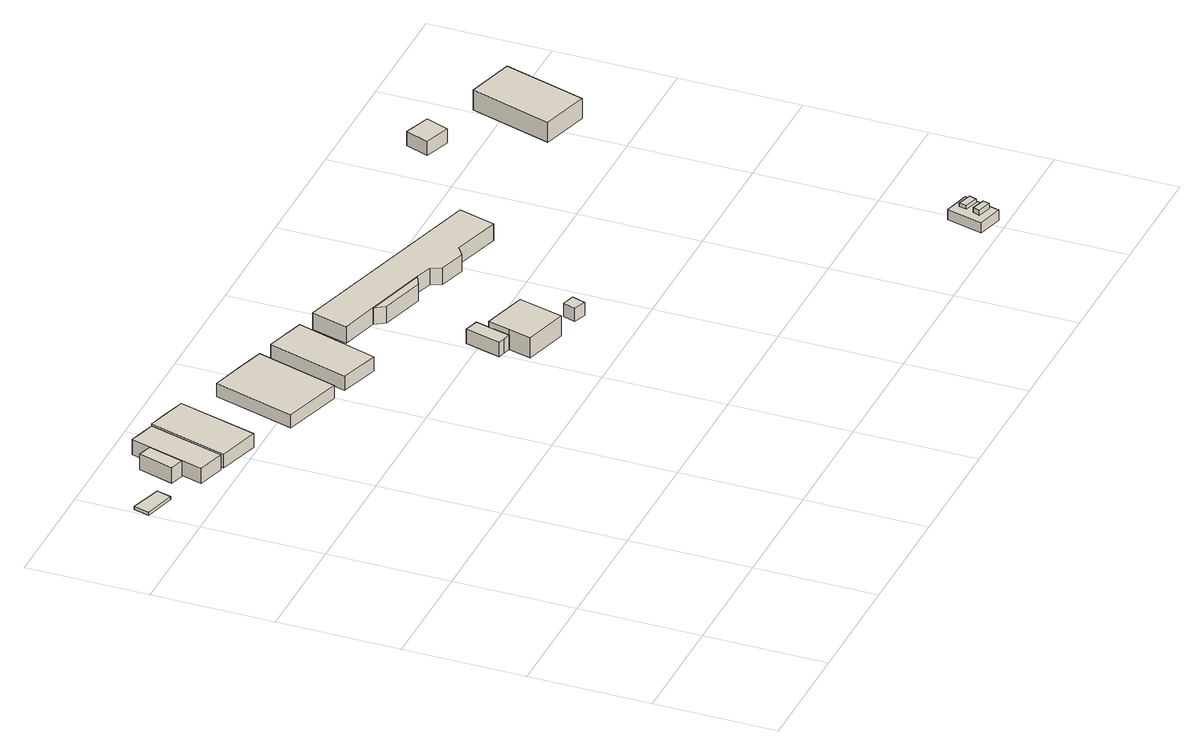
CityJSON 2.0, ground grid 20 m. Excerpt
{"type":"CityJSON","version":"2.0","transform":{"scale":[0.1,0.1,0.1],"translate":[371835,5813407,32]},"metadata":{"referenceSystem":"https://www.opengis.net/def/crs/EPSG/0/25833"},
"CityObjects":{
"building1":{"type":"Building","attributes":{"Gemeindeschluessel":"11000005","BezugspunktDach":"2200","function":"31001_2741","measuredHeight":0.528,"storeysAboveGround":1},"address":[{"country":"Germany","locality":"Berlin","thoroughfareNumber":"8 (8)","thoroughfareName":"Verlängerte Uferpromenade"}],"geometry":[{"type":"Solid","lod":"1","boundaries":[[[[0,1,2,3]],[[4,5,6,7]],[[4,7,3,2]],[[5,4,2,1]],[[6,5,1,0]],[[7,6,0,3]]]]}]},
"building2":{"type":"Building","attributes":{"Gemeindeschluessel":"11000005","BezugspunktDach":"2200","function":"31001_1000","measuredHeight":2.67,"storeysAboveGround":1},"address":[{"country":"Germany","locality":"Berlin","thoroughfareNumber":"8 (5)","thoroughfareName":"Verlängerte Uferpromenade"}],"geometry":[{"type":"Solid","lod":"1","boundaries":[[[[8,9,10,11]],[[12,13,14,15]],[[12,15,11,10]],[[13,12,10,9]],[[14,13,9,8]],[[15,14,8,11]]]]}]},
"building3":{"type":"Building","attributes":{"Gemeindeschluessel":"11000005","BezugspunktDach":"2200","function":"31001_2741","measuredHeight":2.91,"storeysAboveGround":1},"address":[{"country":"Germany","locality":"Berlin","thoroughfareNumber":"8 (4)","thoroughfareName":"Verlängerte Uferpromenade"}],"geometry":[{"type":"Solid","lod":"1","boundaries":[[[[16,17,18,19,20]],[[21,22,23,24,25]],[[21,25,20,19]],[[22,21,19,18]],[[23,22,18,17]],[[24,23,17,16]],[[25,24,16,20]]]]}]},
"building4":{"type":"Building","attributes":{"Gemeindeschluessel":"11000005","BezugspunktDach":"2200","function":"31001_2741","measuredHeight":2.86,"storeysAboveGround":1},"address":[{"country":"Germany","locality":"Berlin","thoroughfareNumber":"8 (3)","thoroughfareName":"Verlängerte Uferpromenade"}],"geometry":[{"type":"Solid","lod":"1","boundaries":[[[[26,27,28,29,30]],[[31,32,33,34,35]],[[31,35,30,29]],[[32,31,29,28]],[[33,32,28,27]],[[34,33,27,26]],[[35,34,26,30]]]]}]},
"building5":{"type":"Building","attributes":{"Gemeindeschluessel":"11000005","BezugspunktDach":"2200","function":"31001_2741","measuredHeight":2.78,"storeysAboveGround":1},"address":[{"country":"Germany","locality":"Berlin","thoroughfareNumber":"8 (2)","thoroughfareName":"Verlängerte Uferpromenade"}],"geometry":[{"type":"Solid","lod":"1","boundaries":[[[[36,37,38,39,40]],[[41,42,43,44,45]],[[41,45,40,39]],[[42,41,39,38]],[[43,42,38,37]],[[44,43,37,36]],[[45,44,36,40]]]]}]},
"building6":{"type":"Building","attributes":{"Gemeindeschluessel":"11000005","BezugspunktDach":"2200","function":"31001_2741","measuredHeight":2.49,"storeysAboveGround":1},"address":[{"country":"Germany","locality":"Berlin","thoroughfareNumber":"8 (1)","thoroughfareName":"Verlängerte Uferpromenade"}],"geometry":[{"type":"Solid","lod":"1","boundaries":[[[[46,47,48,49]],[[50,51,52,53]],[[50,53,49,48]],[[51,50,48,47]],[[52,51,47,46]],[[53,52,46,49]]]]}]},
"building7":{"type":"Building","attributes":{"Gemeindeschluessel":"11000005","BezugspunktDach":"2200","function":"31001_2720","measuredHeight":3.17,"storeysAboveGround":1},"address":[{"country":"Germany","locality":"Berlin","thoroughfareNumber":"7 (1)","thoroughfareName":"Verlängerte Uferpromenade"}],"geometry":[{"type":"Solid","lod":"1","boundaries":[[[[54,55,56,57,58,59]],[[60,61,62,63,64,65]],[[60,65,59,58]],[[61,60,58,57]],[[62,61,57,56]],[[63,62,56,55]],[[64,63,55,54]],[[65,64,54,59]]]]}]},
"building8":{"type":"Building","attributes":{"Gemeindeschluessel":"11000005","BezugspunktDach":"2200","function":"31001_2720","measuredHeight":3.46,"storeysAboveGround":1},"address":[{"country":"Germany","locality":"Berlin","thoroughfareNumber":"7","thoroughfareName":"Verlängerte Uferpromenade"}],"geometry":[{"type":"Solid","lod":"1","boundaries":[[[[66,67,68,69,70]],[[63,71,72,73,74]],[[63,74,70,69]],[[71,63,69,68]],[[72,71,68,67]],[[73,72,67,66]],[[74,73,66,70]]]]}]},
"building9":{"type":"Building","attributes":{"Gemeindeschluessel":"11000005","BezugspunktDach":"2200","function":"31001_2723","measuredHeight":2.28,"storeysAboveGround":1},"address":[{"country":"Germany","locality":"Berlin","thoroughfareNumber":"7 (2)","thoroughfareName":"Verlängerte Uferpromenade"}],"geometry":[{"type":"Solid","lod":"1","boundaries":[[[[75,76,77,78]],[[79,80,81,82]],[[79,82,78,77]],[[80,79,77,76]],[[81,80,76,75]],[[82,81,75,78]]]]}]},
"building10":{"type":"Building","attributes":{"Gemeindeschluessel":"11000005","function":"31001_2720"},"address":[{"country":"Germany","locality":"Berlin","thoroughfareNumber":"8","thoroughfareName":"Verlängerte Uferpromenade"}],"children":["building10-1","building10-2"]},
"building10-1":{"type":"BuildingPart","attributes":{"BezugspunktDach":"2200","measuredHeight":2.91,"storeysAboveGround":1},"parents":["building10"],"geometry":[{"type":"Solid","lod":"1","boundaries":[[[[83,84,85,86,87,88,89,90,91,92]],[[93,94,95,96,97,98,99,100,101,102]],[[93,102,92,91]],[[94,93,91,90]],[[95,94,90,89]],[[96,95,89,88]],[[97,96,88,87]],[[98,97,87,86]],[[99,98,86,85]],[[100,99,85,84]],[[102,101,83,92]],[[101,100,84,83]]]]}]},
"building10-2":{"type":"BuildingPart","attributes":{"BezugspunktDach":"2200","measuredHeight":2.91,"storeysAboveGround":1},"parents":["building10"],"geometry":[{"type":"Solid","lod":"1","boundaries":[[[[103,104,84,83]],[[100,105,106,101]],[[105,100,84,104]],[[106,105,104,103]],[[101,106,103,83]],[[100,101,83,84]]]]}]},
"building11":{"type":"Building","attributes":{"Gemeindeschluessel":"11000005","BezugspunktDach":"2200","function":"31001_2074","measuredHeight":2.56,"storeysAboveGround":1},"address":[{"country":"Germany","locality":"Berlin","thoroughfareNumber":"5 (1)","thoroughfareName":"Verlängerte Uferpromenade"}],"geometry":[{"type":"Solid","lod":"1","boundaries":[[[[107,108,109,110]],[[111,112,113,114]],[[111,114,110,109]],[[112,111,109,108]],[[113,112,108,107]],[[114,113,107,110]]]]}]},
"building12":{"type":"Building","attributes":{"Gemeindeschluessel":"11000005","BezugspunktDach":"2200","function":"51009_1610","measuredHeight":2.76,"storeysAboveGround":0},"address":[{"country":"Germany","locality":"Berlin"}],"geometry":[{"type":"Solid","lod":"1","boundaries":[[[[115,116,117,118,119]],[[120,121,122,123,124]],[[120,124,119,118]],[[121,120,118,117]],[[122,121,117,116]],[[123,122,116,115]],[[124,123,115,119]]]]}]},
"building13":{"type":"Building","attributes":{"Gemeindeschluessel":"11000005","BezugspunktDach":"2200","function":"31001_2074","measuredHeight":2.35,"storeysAboveGround":1},"address":[{"country":"Germany","locality":"Berlin","thoroughfareNumber":"5","thoroughfareName":"Verlängerte Uferpromenade"}],"geometry":[{"type":"Solid","lod":"1","boundaries":[[[[125,126,127,128]],[[129,130,131,132]],[[129,132,128,127]],[[130,129,127,126]],[[131,130,126,125]],[[132,131,125,128]]]]}]},
"building14":{"type":"Building","attributes":{"Gemeindeschluessel":"11000005","BezugspunktDach":"2200","function":"31001_2080","measuredHeight":2.48,"storeysAboveGround":1},"address":[{"country":"Germany","locality":"Berlin","thoroughfareNumber":"9 (1)","thoroughfareName":"Verlängerte Uferpromenade"}],"geometry":[{"type":"Solid","lod":"1","boundaries":[[[[133,134,135,136]],[[137,138,139,140]],[[137,140,136,135]],[[138,137,135,134]],[[139,138,134,133]],[[140,139,133,136]]]]}]},
"building15":{"type":"Building","attributes":{"Gemeindeschluessel":"11000005","BezugspunktDach":"2200","function":"31001_2081","measuredHeight":3.84,"storeysAboveGround":1},"address":[{"country":"Germany","locality":"Berlin","thoroughfareNumber":"9","thoroughfareName":"Verlängerte Uferpromenade"}],"geometry":[{"type":"Solid","lod":"1","boundaries":[[[[141,142,143,144,145]],[[146,147,148,149,150]],[[146,150,145,144]],[[147,146,144,143]],[[148,147,143,142]],[[149,148,142,141]],[[150,149,141,145]]]]}]}
},
"vertices":[
[53,868,12],[60,892,12],[8,908,12],[1,882,12],[8,908,7],[60,892,7],[53,868,7],[1,882,7],
[118,876,34],[135,934,34],[112,941,34],[95,883,34],[112,941,7],[135,934,7],[118,876,7],[95,883,7],
[155,829,34],[190,953,34],[168,959,34],[146,966,34],[110,842,34],[146,966,7],[168,959,7],[190,953,7],[155,829,7],[110,842,7],
[231,807,31],[268,937,31],[234,947,31],[200,957,31],[162,827,31],[200,957,7],[234,947,7],[268,937,7],[231,807,7],[162,827,7],
[400,746,29],[440,881,29],[390,896,29],[341,910,29],[302,776,29],[341,910,6],[390,896,6],[440,881,6],[400,746,6],[302,776,6],
[489,719,33],[530,853,33],[464,873,33],[423,739,33],[464,873,8],[530,853,8],[489,719,8],[423,739,8],
[603,557,35],[615,554,35],[630,612,35],[619,615,35],[607,619,35],[591,560,35],[607,619,10],[619,615,10],[630,612,10],[615,554,10],[603,557,10],[591,560,10],
[678,496,45],[698,569,45],[624,590,45],[615,554,45],[605,516,45],[624,590,10],[698,569,10],[678,496,10],[605,516,10],
[741,484,34],[748,506,34],[727,512,34],[720,491,34],[727,512,11],[748,506,11],[741,484,11],[720,491,11],
[606,767,37],[710,738,37],[738,729,37],[746,712,37],[790,699,37],[806,710,37],[886,687,37],[903,747,37],[561,845,37],[544,785,37],[561,845,8],[903,747,8],[886,687,8],[806,710,8],[790,699,8],[746,712,8],[738,729,8],[710,738,8],[606,767,8],[544,785,8],
[618,750,37],[691,729,37],[691,729,8],[618,750,8],
[1192,20,49],[1195,31,49],[1173,38,49],[1169,27,49],[1173,38,23],[1195,31,23],[1192,20,23],[1169,27,23],
[1192,5,41],[1208,65,41],[1187,70,41],[1166,76,41],[1150,16,41],[1166,76,23],[1187,70,23],[1208,65,23],[1192,5,23],[1150,16,23],
[1199,44,47],[1203,56,47],[1180,63,47],[1177,51,47],[1180,63,24],[1203,56,24],[1199,44,24],[1177,51,24],
[1093,843,43],[1107,881,43],[1064,896,43],[1050,858,43],[1064,896,18],[1107,881,18],[1093,843,18],[1050,858,18],
[1229,683,53],[1270,819,53],[1231,830,53],[1191,841,53],[1150,706,53],[1191,841,18],[1231,830,18],[1270,819,18],[1229,683,18],[1150,706,18]
]}
